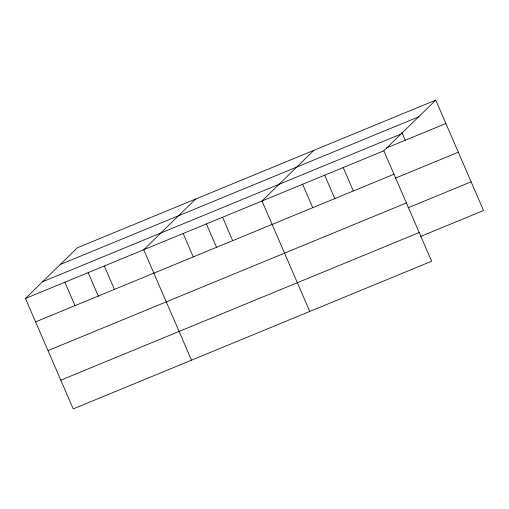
<?xml version="1.0" encoding="UTF-8"?>
<svg xmlns="http://www.w3.org/2000/svg" width="509" height="509" viewBox="0 0 509 509"><rect width="100%" height="100%" fill="white"/><g stroke="black" fill="none" stroke-linecap="round" stroke-linejoin="round"><path stroke-width="0.76" d="M435.768 100.101L383.837 150.804L431.626 261.232L73.232 408.899L25.45 298.478L77.374 247.768L435.768 100.101L483.55 210.522L420.447 236.526M195.647 199.038L143.716 249.741L191.505 360.168M313.913 150.308L261.989 201.01L309.771 311.438M60.24 264.502L418.627 116.835M42.584 281.744L400.977 134.071M386.42 148.017L445.897 123.515M25.45 298.478L383.837 150.804M35.579 321.885L393.972 174.218M395.219 178.226L458.323 152.229M48.005 350.599L406.398 202.932M408.021 207.812L471.124 181.808M60.806 380.185L419.2 232.518M401.9 132.448L405.279 140.249M343.219 167.544L353.354 190.951M324.666 175.16L334.916 198.847M302.607 184.277L312.736 207.691M222.567 217.254L232.696 240.668M206.399 223.89L216.649 247.578M183.138 233.497L193.274 256.911M104.294 265.991L114.43 289.398M88.127 272.62L98.383 296.308M64.872 282.234L75.001 305.642"/></g></svg>
